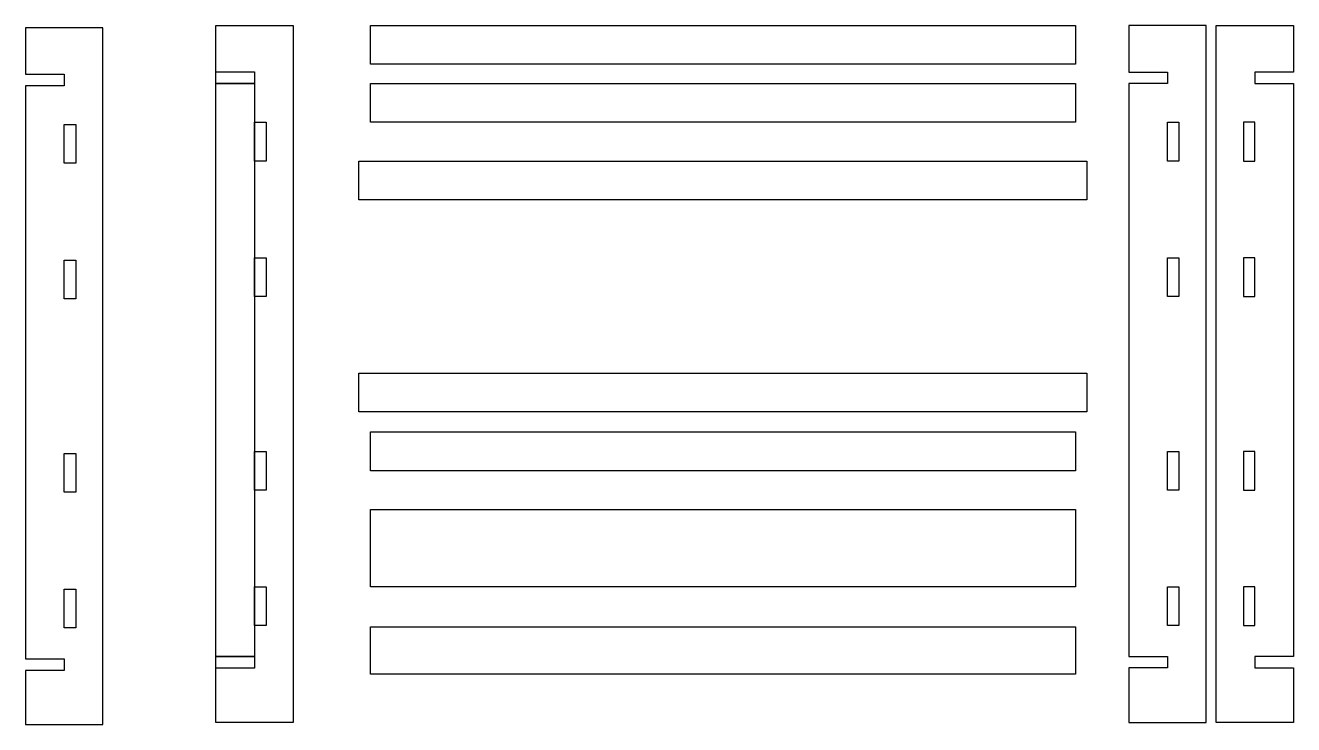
# Model space of a CAD drawing. Extents: x -78 to 577, y 39 to 400.
import ezdxf

# ---------------------------------------------------------------- set-up
doc = ezdxf.new("R2010")
doc.units = 0
doc.layers.add('Layer_1', color=7, linetype='CONTINUOUS')

msp = doc.modelspace()

# ---------------------------------------------------------------- linework, layer by layer
at = {"layer": 'Layer_1', "color": 7}
for p, q in [((20, 400.002186), (59.999999, 400.002186)), ((20, 39.997826), (20, 400.002186)), ((59.999999, 400.002186), (59.999999, 39.997826)), ((100.000003, 400.0768), (464.000009, 400.0768)), ((100.000003, 380.07621), (100.000003, 400.0768)), ((464.000009, 400.0768), (464.000009, 380.07621)), ((491.569361, 400.006326), (491.569361, 375.849868)), ((531.574361, 400.006326), (491.569361, 400.006326)), ((491.569361, 400.006326), (491.569361, 400.006326)), ((531.574361, 39.99659), (531.574361, 400.006326)), ((536.724916, 39.99659), (536.724916, 400.006326)), ((536.724916, 400.006326), (576.729916, 400.006326)), ((576.729916, 400.006326), (576.729916, 375.849868)), ((576.729916, 400.006326), (576.729916, 400.006326)), ((-78.291061, 398.865976), (-78.291061, 374.859448)), ((-38.29488, 398.865976), (-78.291061, 398.865976)), ((-78.291061, 398.865976), (-78.291061, 398.865976)), ((-38.29488, 38.85624), (-38.29488, 398.865976)), ((464.000009, 380.07621), (100.000003, 380.07621)), ((-78.291061, 374.859448), (-58.29738, 374.859448)), ((-58.29738, 374.859448), (-58.29738, 368.862226)), ((20, 375.999906), (40, 375.999906)), ((20, 370.00001), (20, 375.999906)), ((40, 375.999906), (40, 370.00001)), ((491.569361, 375.849868), (511.571861, 375.849868)), ((511.571861, 375.849868), (511.571861, 370.002576)), ((576.729916, 375.849868), (556.727416, 375.849868)), ((556.727416, 375.849868), (556.727416, 370.002576)), ((-58.29738, 368.862226), (-78.291061, 368.862226)), ((-78.291061, 368.862226), (-78.291061, 72.864018)), ((20, 370.000014), (40, 370.000014)), ((20, 74.000041), (20, 370.000014)), ((40, 370.00001), (20, 370.00001)), ((40, 370.000014), (40, 74.000041)), ((100.000003, 370.000307), (464.000009, 370.000307)), ((100.000003, 349.999717), (100.000003, 370.000307)), ((464.000009, 370.000307), (464.000009, 349.999717)), ((511.571861, 370.002576), (491.569361, 370.002576)), ((491.569361, 370.002576), (491.569361, 74.004368)), ((556.727416, 370.002576), (576.729916, 370.002576)), ((576.729916, 370.002576), (576.729916, 74.004368)), ((-58.29738, 348.859726), (-52.291338, 348.859726)), ((-58.29738, 328.857226), (-58.29738, 348.859726)), ((-58.29738, 348.859726), (-58.29738, 348.859726)), ((-52.291338, 348.859726), (-52.291338, 328.857226)), ((40.000002, 330.000011), (40.000002, 350.000011)), ((40.000002, 350.000011), (46.003997, 350.000011)), ((46.003997, 350.000011), (46.003997, 330.000011)), ((464.000009, 349.999717), (100.000003, 349.999717)), ((511.571861, 350.000076), (517.419167, 350.000076)), ((511.571861, 329.997576), (511.571861, 350.000076)), ((511.571861, 350.000076), (511.571861, 350.000076)), ((517.419167, 350.000076), (517.419167, 329.997576)), ((556.727416, 350.000076), (550.880111, 350.000076)), ((550.880111, 350.000076), (550.880111, 329.997576)), ((556.727416, 329.997576), (556.727416, 350.000076)), ((556.727416, 350.000076), (556.727416, 350.000076)), ((-52.291338, 328.857226), (-58.29738, 328.857226)), ((46.003997, 330.000011), (40.000002, 330.000011)), ((93.999998, 329.999713), (469.99998, 329.999713)), ((93.999998, 309.999717), (93.999998, 329.999713)), ((469.99998, 329.999713), (469.99998, 309.999717)), ((517.419167, 329.997576), (511.571861, 329.997576)), ((550.880111, 329.997576), (556.727416, 329.997576)), ((469.99998, 309.999717), (93.999998, 309.999717)), ((-58.29738, 278.859796), (-52.291338, 278.859796)), ((-58.29738, 258.857296), (-58.29738, 278.859796)), ((-58.29738, 278.859796), (-58.29738, 278.859796)), ((-52.291338, 278.859796), (-52.291338, 258.857296)), ((40.000001, 260.00001), (40.000001, 280.00001)), ((40.000001, 280.00001), (45.999897, 280.00001)), ((45.999897, 280.00001), (45.999897, 260.00001)), ((511.571861, 280.000146), (517.419167, 280.000146)), ((511.571861, 259.997646), (511.571861, 280.000146)), ((511.571861, 280.000146), (511.571861, 280.000146)), ((517.419167, 280.000146), (517.419167, 259.997646)), ((556.727416, 280.000146), (550.880111, 280.000146)), ((550.880111, 280.000146), (550.880111, 259.997646)), ((556.727416, 259.997646), (556.727416, 280.000146)), ((556.727416, 280.000146), (556.727416, 280.000146)), ((-52.291338, 258.857296), (-58.29738, 258.857296)), ((45.999897, 260.00001), (40.000001, 260.00001)), ((517.419167, 259.997646), (511.571861, 259.997646)), ((550.880111, 259.997646), (556.727416, 259.997646)), ((93.999998, 220.497493), (469.99998, 220.497493)), ((93.999998, 200.497497), (93.999998, 220.497493)), ((469.99998, 220.497493), (469.99998, 200.497497)), ((469.99998, 200.497497), (93.999998, 200.497497)), ((100.000003, 190.038553), (464.000009, 190.038553)), ((100.000003, 170.037962), (100.000003, 190.038553)), ((464.000009, 190.038553), (464.000009, 170.037962)), ((-58.29738, 178.856115), (-52.291338, 178.856115)), ((-58.29738, 158.862435), (-58.29738, 178.856115)), ((-58.29738, 178.856115), (-58.29738, 178.856115)), ((-52.291338, 178.856115), (-52.291338, 158.862435)), ((40.000002, 160.00001), (40.000002, 180.00001)), ((40.000002, 180.00001), (46.003997, 180.00001)), ((46.003997, 180.00001), (46.003997, 160.00001)), ((511.571861, 179.996465), (517.419167, 179.996465)), ((511.571861, 160.002784), (511.571861, 179.996465)), ((511.571861, 179.996465), (511.571861, 179.996465)), ((517.419167, 179.996465), (517.419167, 160.002784)), ((556.727416, 179.996465), (550.880111, 179.996465)), ((550.880111, 179.996465), (550.880111, 160.002784)), ((556.727416, 160.002784), (556.727416, 179.996465)), ((556.727416, 179.996465), (556.727416, 179.996465)), ((464.000009, 170.037962), (100.000003, 170.037962)), ((-52.291338, 158.862435), (-58.29738, 158.862435)), ((46.003997, 160.00001), (40.000002, 160.00001)), ((517.419167, 160.002784), (511.571861, 160.002784)), ((550.880111, 160.002784), (556.727416, 160.002784)), ((100.000003, 150.000013), (464.000009, 150.000013)), ((100.000003, 110.000014), (100.000003, 150.000013)), ((464.000009, 150.000013), (464.000009, 110.000014)), ((-58.29738, 108.856185), (-52.291338, 108.856185)), ((-58.29738, 88.862518), (-58.29738, 108.856185)), ((-58.29738, 108.856185), (-58.29738, 108.856185)), ((-52.291338, 108.856185), (-52.291338, 88.862518)), ((40.000002, 90.000009), (40.000002, 110.000009)), ((40.000002, 110.000009), (46.003997, 110.000009)), ((46.003997, 110.000009), (46.003997, 90.000009)), ((464.000009, 110.000014), (100.000003, 110.000014)), ((511.571861, 109.996534), (517.419167, 109.996534)), ((511.571861, 90.002868), (511.571861, 109.996534)), ((511.571861, 109.996534), (511.571861, 109.996534)), ((517.419167, 109.996534), (517.419167, 90.002868)), ((556.727416, 109.996534), (550.880111, 109.996534)), ((550.880111, 109.996534), (550.880111, 90.002868)), ((556.727416, 90.002868), (556.727416, 109.996534)), ((556.727416, 109.996534), (556.727416, 109.996534)), ((-52.291338, 88.862518), (-58.29738, 88.862518)), ((46.003997, 90.000009), (40.000002, 90.000009)), ((100.000003, 89.315465), (464.000009, 89.315465)), ((100.000003, 64.874084), (100.000003, 89.315465)), ((464.000009, 89.315465), (464.000009, 64.874084)), ((517.419167, 90.002868), (511.571861, 90.002868)), ((550.880111, 90.002868), (556.727416, 90.002868)), ((-78.291061, 72.864018), (-58.288561, 72.864018)), ((-58.288561, 72.864018), (-58.288561, 66.85799)), ((40, 74.000041), (20, 74.000041)), ((20, 74.000035), (40.000777, 74.000035)), ((20, 68.000033), (20, 74.000035)), ((40.000777, 74.000035), (40.000777, 68.000033)), ((491.569361, 74.004368), (511.571861, 74.004368)), ((511.571861, 74.004368), (511.571861, 68.148256)), ((576.729916, 74.004368), (556.727416, 74.004368)), ((556.727416, 74.004368), (556.727416, 68.148256)), ((-58.288561, 66.85799), (-78.291061, 66.85799)), ((-78.291061, 66.85799), (-78.291061, 38.85624)), ((40.000777, 68.000033), (20, 68.000033)), ((511.571861, 68.148256), (491.569361, 68.148256)), ((491.569361, 68.148256), (491.569361, 39.99659)), ((556.727416, 68.148256), (576.729916, 68.148256)), ((576.729916, 68.148256), (576.729916, 39.99659)), ((464.000009, 64.874084), (100.000003, 64.874084)), ((59.999999, 39.997826), (20, 39.997826)), ((491.569361, 39.99659), (531.574361, 39.99659)), ((576.729916, 39.99659), (536.724916, 39.99659)), ((-78.291061, 38.85624), (-38.29488, 38.85624))]:
    msp.add_line(p, q, dxfattribs=at)

doc.saveas('drawing.dxf')
